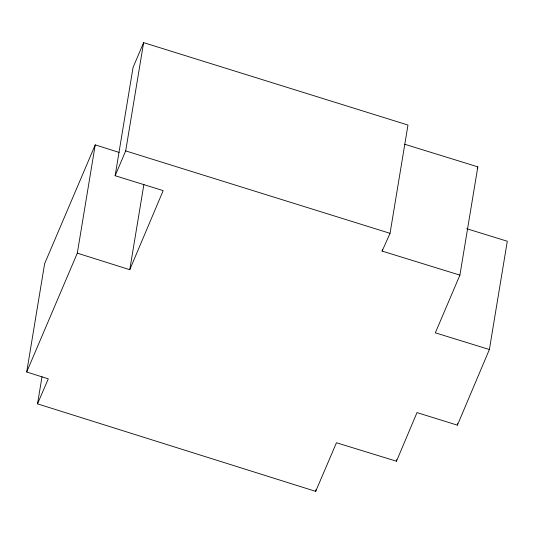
<?xml version="1.0" encoding="UTF-8"?>
<svg xmlns="http://www.w3.org/2000/svg" width="534" height="534" viewBox="0 0 534 534"><rect width="100%" height="100%" fill="white"/><g stroke="black" fill="none" stroke-linecap="round" stroke-linejoin="round"><path stroke-width="0.8" d="M466.769 228.726L507.3 241.241L489.378 349.516L457.411 425.164L417.001 412.595L396.488 461.216L336.453 442.753L315.681 491.367L37.52 403.858L48.294 378.833L26.7 371.998L44.622 263.723L95.226 144.881L119.075 152.397M37.52 403.858L41.999 376.784M26.7 371.998L77.303 253.163L95.226 144.881M77.303 253.163L129.769 269.697L163.184 190.618L115.137 175.726L133.059 67.444L143.613 42.633L407.976 125.049L390.047 233.331L382.11 251.093L459.907 275.13L435.33 332.829L489.378 349.516M115.137 175.726L125.69 150.908L143.613 42.633M129.769 269.697L143.893 184.39M315.681 491.367L315.954 489.731M382.11 251.093L382.384 249.458M396.488 461.216L396.762 459.574M459.907 275.13L477.83 166.855L404.799 144.287M457.411 425.164L457.685 423.529M477.182 168.37L477.83 166.855M125.69 150.908L390.047 233.331"/></g></svg>
